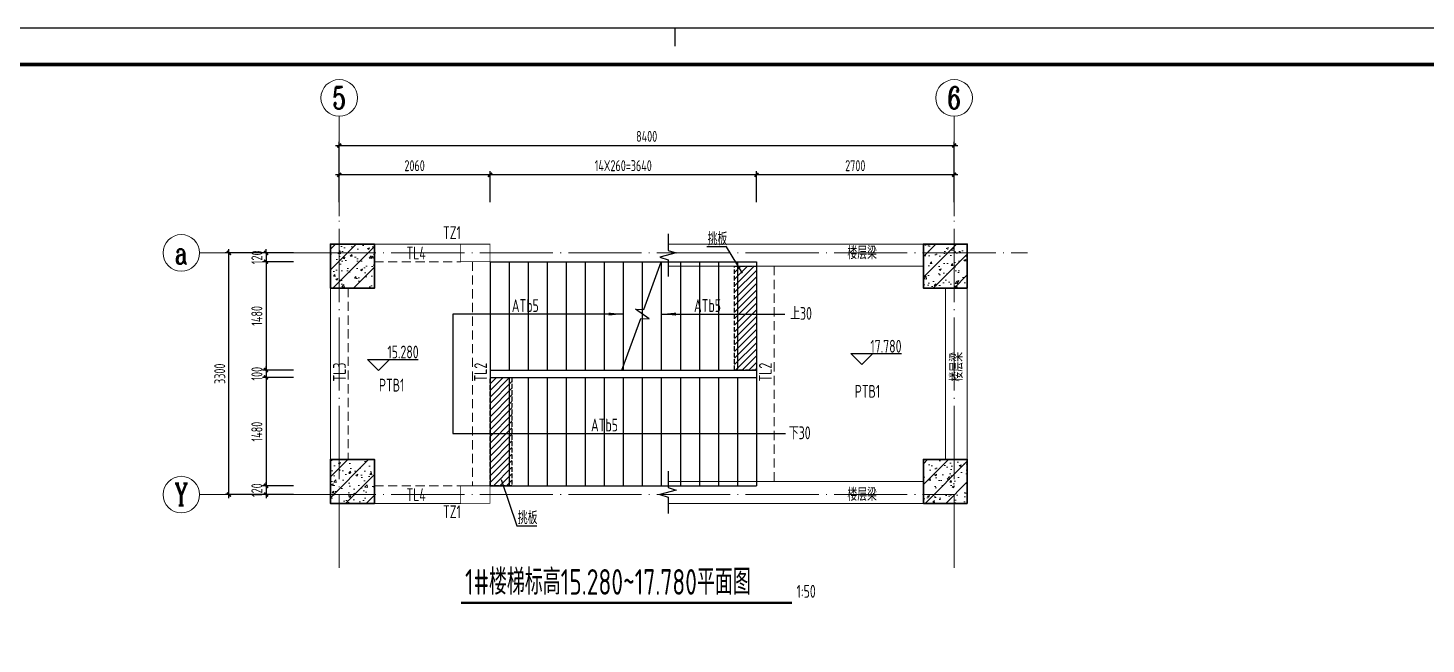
# Model space of a CAD drawing. Extents: x 56246 to 893198, y -950445 to -423535.
# Drawn here: x 210853 to 229952, y -468566 to -460155 of the extents above; entities that cross this region are included whole.
import ezdxf
from ezdxf.enums import TextEntityAlignment as Align

# ---------------------------------------------------------------- set-up
doc = ezdxf.new("R2010")
doc.units = 0
doc.header["$LTSCALE"] = 500
for name, pattern in [('CONTINOUS', [0]), ('DASH', [0.35, 0.25, -0.1]), ('DOTE', [2.42, 2, -0.2, 0.02, -0.2]), ('HIDDEN', [0.375, 0.25, -0.125])]:
    doc.linetypes.add(name, pattern=pattern)
for name, color, linetype, lineweight in [('0S-板-上层柱线', 6, 'Continuous', 18), ('0S-柱-线', 50, 'Continuous', 30), ('0S-梁-不可见', 4, 'HIDDEN', 18), ('0S-梁-线', 5, 'Continuous', 18), ('0S-楼梯-文字', 4, 'Continuous', 20), ('0S-轴线', 1, 'DOTE', 13), ('0S-轴线尺寸', 6, 'CONTINOUS', 18), ('0S-轴线编号', 6, 'CONTINOUS', 18), ('上层柱线', 6, 'Continuous', 18)]:
    doc.layers.add(name, color=color, linetype=linetype, lineweight=lineweight)
for name, color, linetype in [('PUB_DIM', 3, 'Continuous'), ('STAIR', 4, 'Continuous'), ('T-TK', 157, 'Continuous'), ('TEXT_LT', 90, 'Continuous'), ('THIN', 7, 'Continuous'), ('照明平面标注层', 111, 'Continuous')]:
    doc.layers.add(name, color=color, linetype=linetype)
doc.styles.add('TSSD_Axis', font='complex.shx', dxfattribs={"width": 0.7, "bigfont": 'hztxt.shx'})
doc.styles.add('TSSD_DIMENSION', font='tssdeng.shx', dxfattribs={"width": 0.7, "bigfont": 'Hztxt.shx'})
doc.styles.add('TSSD_Rein', font='Tssdeng.shx', dxfattribs={"width": 0.7, "bigfont": 'hztxt.shx'})
doc.dimstyles.new('TSSD_50_50', dxfattribs={"dimtxt": 150, "dimasz": 50, "dimexe": 50, "dimexo": 125, "dimgap": 50, "dimtad": 1, "dimdec": 0, "dimzin": 0, "dimdsep": 46, "dimtxsty": 'TSSD_DIMENSION', "dimblk": 'ARCHTICK', "dimblk1": 'ARCHTICK', "dimblk2": 'ARCHTICK', "dimcen": 0, "dimdle": 50, "dimclrt": 7, "dimadec": 0, "dimazin": 0, "dimtfac": 1, "dimtdec": 0, "dimtix": 1, "dimtmove": 2, "dimatfit": 3, "dimfxl": 1, "dimtolj": 1, "dimtzin": 0, "dimarcsym": 0})
pattern_1 = [(45, (-153735.58, -20701.86), (-141.421356, 141.421356), []), (50, (-153735.58, -20701.86), (286.90407, -25.10085), [30, -330]), (355, (-153735.58, -20701.86), (-55.50053, 300.87685), [24, -264]), (100.4514, (-153711.67, -20703.95), (231.40375, 275.77582), [25.49608, -280.45684]), (46.1842, (-153735.58, -20621.86), (426.89642, -66.2076), [45, -495]), (96.6356, (-153700, -20627.4), (373.86508, 389.64715), [38.2441, -420.6852]), (351.1842, (-153735.6, -20621.86), (373.86478, 389.64744), [36, -396]), (21, (-153695.58, -20641.86), (238.76282, -161.04756), [30, -330]), (326, (-153695.58, -20641.86), (97.32613, 290.06002), [24, -264]), (71.4514, (-153675.68, -20655.28), (336.08905, 129.0122), [25.49608, -280.45684]), (37.5, (-153735.58, -20701.86), (4.863942, 133.157542), [2, -260.8, 2, -268, 2, -265]), (7.5, (-153735.58, -20701.86), (105.227815, 157.764685), [2, -152.8, 2, -254.8, 2, -101]), (327.5, (-153824.78, -20701.86), (213.528974, -9.021949), [2, -100, 2, -312, 2, -414]), (317.5, (-153864.78, -20701.86), (233.27447, 40.04199), [2, -130, 2, -207.2, 2, -294])]

# ---------------------------------------------------------------- blocks, each defined once
blk = doc.blocks.new('A0-DWF')
at = {"layer": 'T-TK'}
for p, q in [((0, 0), (118900, 0)), ((59450, 0), (59450, -500))]:
    blk.add_line(p, q, dxfattribs=at)
at = {"layer": 'T-TK', "const_width": 100}
blk.add_lwpolyline([(2500, -83100), (117900, -83100), (117900, -1000), (2500, -1000)], close=True, dxfattribs=at)
blk = doc.blocks.new('ts_axno')
at = {"color": 0, "linetype": 'ByBlock', "lineweight": -2}
blk.add_circle((0, 0), 0.5, dxfattribs=at)
at = {"color": 0, "linetype": 'ByBlock', "lineweight": -2, "style": 'TSSD_Axis', "width": 0.7}
blk.add_attdef('A', text='', height=0.6, dxfattribs=at).set_placement((0, 0), align=Align.MIDDLE_CENTER)
blk = doc.blocks.new('_ArchTick')
at = {"color": 0, "linetype": 'ByBlock', "const_width": 0.5}
blk.add_lwpolyline([(-0.53, -0.53), (0.53, 0.53)], dxfattribs=at)
blk = doc.blocks.new('*D175')
at = {"layer": '0S-轴线尺寸', "color": 0, "lineweight": -2, "transparency": 16777216}
for p, q in [((215055, -461760), (223555, -461760)), ((215105, -462535), (215105, -461710)), ((223505, -462535), (223505, -461710))]:
    blk.add_line(p, q, dxfattribs=at)
at = {"layer": 'Defpoints', "color": 0, "transparency": 16777216}
for p in [(223505, -461760), (215105, -462660), (223505, -462660)]:
    blk.add_point(p, dxfattribs=at)
at = {"layer": '0S-轴线尺寸', "color": 0, "lineweight": -2, "transparency": 16777216, "xscale": 50, "yscale": 50, "zscale": 50, "rotation": 180}
blk.add_blockref('_ArchTick', (215105, -461760), dxfattribs=at)
at = {"layer": '0S-轴线尺寸', "color": 0, "lineweight": -2, "transparency": 16777216, "xscale": 50, "yscale": 50, "zscale": 50}
blk.add_blockref('_ArchTick', (223505, -461760), dxfattribs=at)
at = {"layer": '0S-轴线尺寸', "color": 7, "transparency": 16777216, "insert": (219305, -461635), "char_height": 150, "attachment_point": 5, "style": 'TSSD_DIMENSION'}
blk.add_mtext('\\A1;8400', dxfattribs=at)
blk = doc.blocks.new('*D176')
at = {"layer": '0S-轴线尺寸', "color": 0, "lineweight": -2, "transparency": 16777216}
for p, q in [((214480, -463226), (213548, -463226)), ((213598, -466576), (213598, -463176)), ((214480, -466526), (213548, -466526))]:
    blk.add_line(p, q, dxfattribs=at)
at = {"layer": 'Defpoints', "color": 0, "transparency": 16777216}
for p in [(213598, -463226), (214605, -463226), (214605, -466526)]:
    blk.add_point(p, dxfattribs=at)
at = {"layer": '0S-轴线尺寸', "color": 0, "lineweight": -2, "transparency": 16777216, "xscale": 50, "yscale": 50, "zscale": 50}
for p, rotation in [((213598, -463226), 90), ((213598, -466526), 270)]:
    blk.add_blockref('_ArchTick', p, dxfattribs=dict(at, rotation=rotation))
at = {"layer": '0S-轴线尺寸', "color": 7, "transparency": 16777216, "insert": (213473, -464876), "char_height": 150, "attachment_point": 5, "rotation": 90, "style": 'TSSD_DIMENSION'}
blk.add_mtext('\\A1;3300', dxfattribs=at)
blk = doc.blocks.new('*D177')
at = {"layer": '0S-轴线尺寸', "color": 0, "lineweight": -2, "transparency": 16777216}
for p, q in [((214480, -464926), (214055, -464926)), ((214105, -464876), (214105, -466456)), ((214480, -466406), (214055, -466406))]:
    blk.add_line(p, q, dxfattribs=at)
at = {"layer": 'Defpoints', "color": 0, "transparency": 16777216}
for p in [(214605, -464926), (214105, -466406), (214605, -466406)]:
    blk.add_point(p, dxfattribs=at)
at = {"layer": '0S-轴线尺寸', "color": 0, "lineweight": -2, "transparency": 16777216, "xscale": 50, "yscale": 50, "zscale": 50}
for p, rotation in [((214105, -464926), 90), ((214105, -466406), 270)]:
    blk.add_blockref('_ArchTick', p, dxfattribs=dict(at, rotation=rotation))
at = {"layer": '0S-轴线尺寸', "color": 7, "transparency": 16777216, "insert": (213980, -465666), "char_height": 150, "attachment_point": 5, "rotation": 90, "style": 'TSSD_DIMENSION'}
blk.add_mtext('\\A1;1480', dxfattribs=at)
blk = doc.blocks.new('*D178')
at = {"layer": '0S-轴线尺寸', "color": 0, "lineweight": -2, "transparency": 16777216}
for p, q in [((214105, -466406), (214105, -466356)), ((214480, -466406), (214055, -466406)), ((214480, -466526), (214055, -466526)), ((214105, -466406), (214105, -466526)), ((214105, -466526), (214105, -466576))]:
    blk.add_line(p, q, dxfattribs=at)
at = {"layer": 'Defpoints', "color": 0, "transparency": 16777216}
for p in [(214105, -466526), (214605, -466406), (214605, -466526)]:
    blk.add_point(p, dxfattribs=at)
at = {"layer": '0S-轴线尺寸', "color": 0, "lineweight": -2, "transparency": 16777216, "xscale": 50, "yscale": 50, "zscale": 50}
for p, rotation in [((214105, -466406), 270), ((214105, -466526), 90)]:
    blk.add_blockref('_ArchTick', p, dxfattribs=dict(at, rotation=rotation))
at = {"layer": '0S-轴线尺寸', "color": 7, "transparency": 16777216, "insert": (213980, -466466), "char_height": 150, "attachment_point": 5, "rotation": 90, "style": 'TSSD_DIMENSION'}
blk.add_mtext('\\A1;120', dxfattribs=at)
blk = doc.blocks.new('*D179')
at = {"layer": '0S-轴线尺寸', "color": 0, "lineweight": -2, "transparency": 16777216}
for p, q in [((214480, -463226), (214055, -463226)), ((214105, -463226), (214105, -463176)), ((214105, -463226), (214105, -463346)), ((214480, -463346), (214055, -463346)), ((214105, -463346), (214105, -463396))]:
    blk.add_line(p, q, dxfattribs=at)
at = {"layer": 'Defpoints', "color": 0, "transparency": 16777216}
for p in [(214605, -463226), (214105, -463346), (214605, -463346)]:
    blk.add_point(p, dxfattribs=at)
at = {"layer": '0S-轴线尺寸', "color": 0, "lineweight": -2, "transparency": 16777216, "xscale": 50, "yscale": 50, "zscale": 50}
for p, rotation in [((214105, -463226), 270), ((214105, -463346), 90)]:
    blk.add_blockref('_ArchTick', p, dxfattribs=dict(at, rotation=rotation))
at = {"layer": '0S-轴线尺寸', "color": 7, "transparency": 16777216, "insert": (213980, -463286), "char_height": 150, "attachment_point": 5, "rotation": 90, "style": 'TSSD_DIMENSION'}
blk.add_mtext('\\A1;120', dxfattribs=at)
blk = doc.blocks.new('*D180')
at = {"layer": '0S-轴线尺寸', "color": 0, "lineweight": -2, "transparency": 16777216}
for p, q in [((214480, -464826), (214055, -464826)), ((214105, -464826), (214105, -464776)), ((214105, -464826), (214105, -464926)), ((214480, -464926), (214055, -464926)), ((214105, -464926), (214105, -464976))]:
    blk.add_line(p, q, dxfattribs=at)
at = {"layer": 'Defpoints', "color": 0, "transparency": 16777216}
for p in [(214605, -464826), (214105, -464926), (214605, -464926)]:
    blk.add_point(p, dxfattribs=at)
at = {"layer": '0S-轴线尺寸', "color": 0, "lineweight": -2, "transparency": 16777216, "xscale": 50, "yscale": 50, "zscale": 50}
for p, rotation in [((214105, -464826), 270), ((214105, -464926), 90)]:
    blk.add_blockref('_ArchTick', p, dxfattribs=dict(at, rotation=rotation))
at = {"layer": '0S-轴线尺寸', "color": 7, "transparency": 16777216, "insert": (213980, -464876), "char_height": 150, "attachment_point": 5, "rotation": 90, "style": 'TSSD_DIMENSION'}
blk.add_mtext('\\A1;100', dxfattribs=at)
blk = doc.blocks.new('*D181')
at = {"layer": '0S-轴线尺寸', "color": 0, "lineweight": -2, "transparency": 16777216}
for p, q in [((214105, -463296), (214105, -464876)), ((214480, -463346), (214055, -463346)), ((214480, -464826), (214055, -464826))]:
    blk.add_line(p, q, dxfattribs=at)
at = {"layer": 'Defpoints', "color": 0, "transparency": 16777216}
for p in [(214605, -463346), (214105, -464826), (214605, -464826)]:
    blk.add_point(p, dxfattribs=at)
at = {"layer": '0S-轴线尺寸', "color": 0, "lineweight": -2, "transparency": 16777216, "xscale": 50, "yscale": 50, "zscale": 50}
for p, rotation in [((214105, -463346), 90), ((214105, -464826), 270)]:
    blk.add_blockref('_ArchTick', p, dxfattribs=dict(at, rotation=rotation))
at = {"layer": '0S-轴线尺寸', "color": 7, "transparency": 16777216, "insert": (213980, -464086), "char_height": 150, "attachment_point": 5, "rotation": 90, "style": 'TSSD_DIMENSION'}
blk.add_mtext('\\A1;1480', dxfattribs=at)
blk = doc.blocks.new('_ARROW')
blk.add_solid([(0, 0), (-1, 0.1), (-1, -0.1)])
blk = doc.blocks.new('*D183')
at = {"layer": '0S-轴线尺寸', "color": 0, "lineweight": -2, "transparency": 16777216}
for p, q in [((220855, -462160), (217115, -462160)), ((217165, -462535), (217165, -462110)), ((220805, -462535), (220805, -462110))]:
    blk.add_line(p, q, dxfattribs=at)
at = {"layer": 'Defpoints', "color": 0, "transparency": 16777216}
for p in [(217165, -462160), (217165, -462660), (220805, -462660)]:
    blk.add_point(p, dxfattribs=at)
at = {"layer": '0S-轴线尺寸', "color": 0, "lineweight": -2, "transparency": 16777216, "xscale": 50, "yscale": 50, "zscale": 50, "rotation": 180}
blk.add_blockref('_ArchTick', (217165, -462160), dxfattribs=at)
at = {"layer": '0S-轴线尺寸', "color": 0, "lineweight": -2, "transparency": 16777216, "xscale": 50, "yscale": 50, "zscale": 50}
blk.add_blockref('_ArchTick', (220805, -462160), dxfattribs=at)
at = {"layer": '0S-轴线尺寸', "color": 7, "transparency": 16777216, "insert": (218985, -462035), "char_height": 150, "attachment_point": 5, "style": 'TSSD_DIMENSION'}
blk.add_mtext('\\A1;14X260=3640', dxfattribs=at)
blk = doc.blocks.new('*D184')
at = {"layer": '0S-轴线尺寸', "color": 0, "lineweight": -2, "transparency": 16777216}
for p, q in [((217215, -462160), (215055, -462160)), ((215105, -462535), (215105, -462110)), ((217165, -462535), (217165, -462110))]:
    blk.add_line(p, q, dxfattribs=at)
at = {"layer": 'Defpoints', "color": 0, "transparency": 16777216}
for p in [(215105, -462160), (215105, -462660), (217165, -462660)]:
    blk.add_point(p, dxfattribs=at)
at = {"layer": '0S-轴线尺寸', "color": 0, "lineweight": -2, "transparency": 16777216, "xscale": 50, "yscale": 50, "zscale": 50, "rotation": 180}
blk.add_blockref('_ArchTick', (215105, -462160), dxfattribs=at)
at = {"layer": '0S-轴线尺寸', "color": 0, "lineweight": -2, "transparency": 16777216, "xscale": 50, "yscale": 50, "zscale": 50}
blk.add_blockref('_ArchTick', (217165, -462160), dxfattribs=at)
at = {"layer": '0S-轴线尺寸', "color": 7, "transparency": 16777216, "insert": (216135, -462035), "char_height": 150, "attachment_point": 5, "style": 'TSSD_DIMENSION'}
blk.add_mtext('\\A1;2060', dxfattribs=at)
blk = doc.blocks.new('*D182')
at = {"layer": '0S-轴线尺寸', "color": 0, "lineweight": -2, "transparency": 16777216}
for p, q in [((223555, -462160), (220755, -462160)), ((220805, -462535), (220805, -462110)), ((223505, -462535), (223505, -462110))]:
    blk.add_line(p, q, dxfattribs=at)
at = {"layer": 'Defpoints', "color": 0, "transparency": 16777216}
for p in [(220805, -462160), (220805, -462660), (223505, -462660)]:
    blk.add_point(p, dxfattribs=at)
at = {"layer": '0S-轴线尺寸', "color": 0, "lineweight": -2, "transparency": 16777216, "xscale": 50, "yscale": 50, "zscale": 50, "rotation": 180}
blk.add_blockref('_ArchTick', (220805, -462160), dxfattribs=at)
at = {"layer": '0S-轴线尺寸', "color": 0, "lineweight": -2, "transparency": 16777216, "xscale": 50, "yscale": 50, "zscale": 50}
blk.add_blockref('_ArchTick', (223505, -462160), dxfattribs=at)
at = {"layer": '0S-轴线尺寸', "color": 7, "transparency": 16777216, "insert": (222155, -462035), "char_height": 150, "attachment_point": 5, "style": 'TSSD_DIMENSION'}
blk.add_mtext('\\A1;2700', dxfattribs=at)

msp = doc.modelspace()

# ---------------------------------------------------------------- hatches: boundary and pattern name
h = msp.add_hatch()
h.set_pattern_fill('ANSI31', color=256, scale=20)
h.set_pattern_definition([(45, (266587.66, -264927.484), (-44.90128, 44.90128), [])])
h.paths.add_polyline_path([(220505.3259, -464826.3148), (220505.3259, -463406.3148), (220805.3259, -463406.3148), (220805.3259, -464826.3148)])
h = msp.add_hatch()
h.set_pattern_fill('ANSI31', color=256, scale=20)
h.set_pattern_definition([(45, (263247.66, -266447.484), (-44.90128, 44.90128), [])])
h.paths.add_polyline_path([(217165.3259, -466406.3148), (217165.3259, -464926.3148), (217465.3259, -464926.3148), (217465.3259, -466406.3148)])
at = {"layer": '上层柱线'}
h = msp.add_hatch(dxfattribs=at)
h.set_pattern_fill('钢筋混凝土', color=256, scale=40, pattern_type=2)
h.set_pattern_definition(pattern_1)
h.paths.add_polyline_path([(215585.3259, -463706.3148), (215585.3259, -463106.3148), (214985.3259, -463106.3148), (214985.3259, -463706.3148)])
h = msp.add_hatch(dxfattribs=at)
h.set_pattern_fill('钢筋混凝土', color=256, scale=40, pattern_type=2)
h.set_pattern_definition(pattern_1)
h.paths.add_polyline_path([(223685.3259, -463706.3148), (223685.3259, -463106.3148), (223085.3259, -463106.3148), (223085.3259, -463706.3148)])
h = msp.add_hatch(dxfattribs=at)
h.set_pattern_fill('钢筋混凝土', color=256, scale=40, pattern_type=2)
h.set_pattern_definition(pattern_1)
h.paths.add_polyline_path([(215585.3259, -466646.3148), (215585.3259, -466046.3148), (214985.3259, -466046.3148), (214985.3259, -466646.3148)])
h = msp.add_hatch(dxfattribs=at)
h.set_pattern_fill('钢筋混凝土', color=256, scale=40, pattern_type=2)
h.set_pattern_definition(pattern_1)
h.paths.add_polyline_path([(223685.3259, -466646.3148), (223685.3259, -466046.3148), (223085.3259, -466046.3148), (223085.3259, -466646.3148)])

# ---------------------------------------------------------------- linework, layer by layer
at = {"linetype": 'DASH', "ltscale": 0.5}
for points in [[(220505.3259, -464826.3148), (220505.3259, -463406.3148), (220805.3259, -463406.3148), (220805.3259, -464826.3148)], [(217165.3259, -466406.3148), (217165.3259, -464926.3148), (217465.3259, -464926.3148), (217465.3259, -466406.3148)]]:
    msp.add_lwpolyline(points, close=True, dxfattribs=at)
at = {"layer": '0S-板-上层柱线', "const_width": 10}
for points in [[(216765.3259, -463346.3148), (216765.3259, -463106.3148), (217165.3259, -463106.3148), (217165.3259, -463346.3148)], [(216765.3259, -466646.3148), (216765.3259, -466406.3148), (217165.3259, -466406.3148), (217165.3259, -466646.3148)]]:
    msp.add_lwpolyline(points, close=True, dxfattribs=at)
at = {"layer": '0S-柱-线'}
for points in [[(215585.3259, -463706.3148), (215585.3259, -463106.3148), (214985.3259, -463106.3148), (214985.3259, -463706.3148)], [(223685.3259, -463706.3148), (223685.3259, -463106.3148), (223085.3259, -463106.3148), (223085.3259, -463706.3148)], [(215585.3259, -466646.3148), (215585.3259, -466046.3148), (214985.3259, -466046.3148), (214985.3259, -466646.3148)], [(223685.3259, -466646.3148), (223685.3259, -466046.3148), (223085.3259, -466046.3148), (223085.3259, -466646.3148)]]:
    msp.add_lwpolyline(points, close=True, dxfattribs=at)
at = {"layer": '0S-梁-不可见'}
for p, q in [((215585.3259, -463346.3148), (216765.3259, -463346.3148)), ((216925.3259, -463346.3148), (216925.3259, -466406.3148)), ((221045.3259, -463406.3148), (221045.3259, -466346.3148)), ((215225.3259, -463706.3148), (215225.3259, -466046.3148)), ((215585.3259, -466406.3148), (216765.3259, -466406.3148))]:
    msp.add_line(p, q, dxfattribs=at)
at = {"layer": '0S-梁-线'}
for p, q in [((215585.3259, -463106.3148), (216765.3259, -463106.3148)), ((219597.1013, -463106.3148), (223085.3259, -463106.3148)), ((217165.3259, -463406.3148), (217165.3259, -466406.3148)), ((219597.1013, -463406.3148), (223085.3259, -463406.3148)), ((220805.3259, -463406.3148), (220805.3259, -466346.3148)), ((214985.3259, -463706.3148), (214985.3259, -466046.3148)), ((223385.3259, -466046.3148), (223385.3259, -463706.3148)), ((223685.3259, -466046.3148), (223685.3259, -463706.3148)), ((219597.1013, -466346.3148), (223085.3259, -466346.3148)), ((215585.3259, -466646.3148), (216765.3259, -466646.3148)), ((219597.1013, -466646.3148), (223085.3259, -466646.3148))]:
    msp.add_line(p, q, dxfattribs=at)
at = {"layer": '0S-楼梯-文字', "const_width": 35}
msp.add_lwpolyline([(216769.3149, -468004.0633), (221291.3464, -468004.0633)], dxfattribs=at)
at = {"layer": '0S-轴线'}
for p, q in [((215105.3259, -467526.3148), (215105.3259, -462726.3148)), ((223505.3259, -467526.3148), (223505.3259, -462726.3148)), ((214605.3259, -463226.3148), (224505.3259, -463226.3148)), ((214605.3259, -466526.3148), (223505.3259, -466526.3148))]:
    msp.add_line(p, q, dxfattribs=at)
at = {"layer": '0S-轴线编号'}
for p, q in [((215105.3259, -462726.3148), (215105.3259, -461359.5276)), ((223505.3259, -462726.3148), (223505.3259, -461359.5276)), ((214605.3259, -463226.3148), (213197.7157, -463226.3148)), ((214605.3259, -466526.3148), (213197.7157, -466526.3148))]:
    msp.add_line(p, q, dxfattribs=at)
at = {"layer": 'PUB_DIM'}
for p, q in [((222244.4333, -464748.188), (222094.4333, -464598.188)), ((222094.4333, -464598.188), (222394.4333, -464598.188)), ((222394.4333, -464598.188), (222244.4333, -464748.188)), ((222244.4333, -464598.188), (222784.4333, -464598.188)), ((215642.9439, -464829.5614), (215492.9439, -464679.5614)), ((215492.9439, -464679.5614), (215792.9439, -464679.5614)), ((215792.9439, -464679.5614), (215642.9439, -464829.5614)), ((215642.9439, -464679.5614), (216182.9439, -464679.5614))]:
    msp.add_line(p, q, dxfattribs=at)
for points in [[(218985.3259, -464061.3148), (216655.6837, -464061.3148), (216655.6837, -465691.3148), (221202.6693, -465691.3148)], [(219505.3259, -464061.3148), (221191.8984, -464061.3148)]]:
    msp.add_lwpolyline(points, dxfattribs=at)
at = {"layer": 'STAIR'}
for p, q in [((217165.3259, -463346.3148), (217165.3259, -464826.3148)), ((217165.3259, -463346.3148), (220805.3259, -463346.3148)), ((217425.3259, -463346.3148), (217425.3259, -464826.3148)), ((217685.3259, -463346.3148), (217685.3259, -464826.3148)), ((217945.3259, -463346.3148), (217945.3259, -464826.3148)), ((218205.3259, -463346.3148), (218205.3259, -464826.3148)), ((218465.3259, -463346.3148), (218465.3259, -464826.3148)), ((218725.3259, -463346.3148), (218725.3259, -464826.3148)), ((218985.3259, -463346.3148), (218985.3259, -464826.3148)), ((219245.3259, -463346.3148), (219245.3259, -464826.3148)), ((219267.5392, -464000.2282), (219505.3259, -463346.3148)), ((219505.3259, -463346.3148), (219505.3259, -464826.3148)), ((219765.3259, -463346.3148), (219765.3259, -464826.3148)), ((220025.3259, -463346.3148), (220025.3259, -464826.3148)), ((220285.3259, -463346.3148), (220285.3259, -464826.3148)), ((220545.3259, -463346.3148), (220545.3259, -464826.3148)), ((220805.3259, -463346.3148), (220805.3259, -464826.3148)), ((219338.4509, -464127.1004), (219152.2009, -463995.5293)), ((219152.2009, -463995.5293), (219267.5392, -464000.2282)), ((218967.1441, -464826.3148), (219223.1126, -464122.4014)), ((219223.1126, -464122.4014), (219338.4509, -464127.1004)), ((217165.3259, -464826.3148), (220805.3259, -464826.3148)), ((217165.3259, -464826.3148), (217165.3259, -464926.3148)), ((220805.3259, -464826.3148), (220805.3259, -464926.3148)), ((217165.3259, -464926.3148), (220805.3259, -464926.3148)), ((217165.3259, -464926.3148), (217165.3259, -466406.3148)), ((217425.3259, -464926.3148), (217425.3259, -466406.3148)), ((217685.3259, -464926.3148), (217685.3259, -466406.3148)), ((217945.3259, -464926.3148), (217945.3259, -466406.3148)), ((218205.3259, -464926.3148), (218205.3259, -466406.3148)), ((218465.3259, -464926.3148), (218465.3259, -466406.3148)), ((218725.3259, -464926.3148), (218725.3259, -466406.3148)), ((218985.3259, -464926.3148), (218985.3259, -466406.3148)), ((219245.3259, -464926.3148), (219245.3259, -466406.3148)), ((219505.3259, -464926.3148), (219505.3259, -466406.3148)), ((219765.3259, -464926.3148), (219765.3259, -466406.3148)), ((220025.3259, -464926.3148), (220025.3259, -466406.3148)), ((220285.3259, -464926.3148), (220285.3259, -466406.3148)), ((220545.3259, -464926.3148), (220545.3259, -466406.3148)), ((220805.3259, -464926.3148), (220805.3259, -466406.3148)), ((217165.3259, -466406.3148), (220805.3259, -466406.3148))]:
    msp.add_line(p, q, dxfattribs=at)
at = {"layer": 'TEXT_LT'}
for points in [[(220614.195, -463501.5268), (220397.6106, -463144.8526), (220125.6573, -463144.8526)], [(217316.4569, -466318.5889), (217533.0412, -466953.4983), (217804.9945, -466953.4983)]]:
    msp.add_lwpolyline(points, dxfattribs=at)
at = {"layer": 'THIN'}
for points in [[(219597.1013, -462966.3148), (219597.1013, -463191.3148), (219707.1013, -463226.3148), (219487.1013, -463286.3148), (219597.1013, -463321.3148), (219597.1013, -463546.3148)], [(219597.1013, -466206.3148), (219597.1013, -466431.3148), (219707.1013, -466466.3148), (219487.1013, -466526.3148), (219597.1013, -466561.3148), (219597.1013, -466786.3148)]]:
    msp.add_lwpolyline(points, dxfattribs=at)
at = {"layer": '上层柱线'}
for points in [[(215585.3259, -463706.3148), (215585.3259, -463106.3148), (214985.3259, -463106.3148), (214985.3259, -463706.3148)], [(223685.3259, -463706.3148), (223685.3259, -463106.3148), (223085.3259, -463106.3148), (223085.3259, -463706.3148)], [(215585.3259, -466646.3148), (215585.3259, -466046.3148), (214985.3259, -466046.3148), (214985.3259, -466646.3148)], [(223685.3259, -466646.3148), (223685.3259, -466046.3148), (223085.3259, -466046.3148), (223085.3259, -466646.3148)]]:
    msp.add_lwpolyline(points, close=True, dxfattribs=at)

# ---------------------------------------------------------------- block references
at = {"layer": '0S-轴线编号'}
ref = msp.add_blockref('ts_axno', (215105.3254, -461109.5276), dxfattribs=dict(at, xscale=-500, yscale=500, zscale=500, rotation=180))
ref.add_attrib('5', '5', dxfattribs={"height": 300, "style": 'TSSD_Axis', "width": 0.7}).set_placement((215105.3254, -461109.5276), align=Align.MIDDLE_CENTER)
ref = msp.add_blockref('ts_axno', (223505.3259, -461109.5276), dxfattribs=dict(at, xscale=-500, yscale=500, zscale=500, rotation=180))
ref.add_attrib('6', '6', dxfattribs={"height": 300, "style": 'TSSD_Axis', "width": 0.7}).set_placement((223505.3259, -461109.5276), align=Align.MIDDLE_CENTER)
ref = msp.add_blockref('ts_axno', (212947.7157, -463226.3148), dxfattribs=dict(at, xscale=500, yscale=500, zscale=500))
ref.add_attrib('Y', 'a', dxfattribs={"height": 300, "style": 'TSSD_Axis', "width": 0.7}).set_placement((212947.7157, -463226.3148), align=Align.MIDDLE_CENTER)
ref = msp.add_blockref('ts_axno', (212947.7157, -466526.3148), dxfattribs=dict(at, xscale=500, yscale=500, zscale=500))
ref.add_attrib('Y', 'Y', dxfattribs={"height": 300, "style": 'TSSD_Axis', "width": 0.7}).set_placement((212947.7157, -466526.3148), align=Align.MIDDLE_CENTER)
at = {"layer": 'PUB_DIM', "xscale": 200, "yscale": 200, "zscale": 200}
msp.add_blockref('_ARROW', (218985.3259, -464061.3148), dxfattribs=at)
at = {"layer": 'PUB_DIM', "xscale": 200, "yscale": 200, "zscale": 200, "rotation": 180}
msp.add_blockref('_ARROW', (219505.3259, -464061.3148), dxfattribs=at)
at = {"layer": '照明平面标注层', "xscale": 0.5, "yscale": 0.5, "zscale": 0.5}
msp.add_blockref('A0-DWF', (189963.4361, -460154.8059), dxfattribs=at)

# ---------------------------------------------------------------- texts
at = {"layer": '0S-楼梯-文字', "width": 0.7}
for s, height, style, p in [('TZ1', 175, 'TSSD_Rein', (216523.3881, -463036.9614)), ('TL4', 175, 'TSSD_Rein', (216023.8955, -463314.636)), ('楼层梁', 175, 'TSSD_Rein', (222046.7874, -463311.7806)), ('上30', 175, 'TSSD_Rein', (221265.6245, -464139.6169)), ('PTB1', 175, 'TSSD_Rein', (215648.0708, -465118.9244)), ('PTB1', 175, 'TSSD_Rein', (222148.0611, -465203.7928)), ('下30', 175, 'TSSD_Rein', (221247.4949, -465769.9505)), ('TL4', 175, 'TSSD_Rein', (216023.8955, -466614.636)), ('楼层梁', 175, 'TSSD_Rein', (222046.7874, -466611.7806)), ('TZ1', 175, 'TSSD_Rein', (216523.3881, -466846.9868)), ('1#楼梯标高15.280~17.780平面图', 350, 'TSSD_DIMENSION', (216823.7581, -467893.3349)), ('1:50', 175, 'TSSD_Rein', (221352.9996, -467934.0633))]:
    msp.add_text(s, height=height, dxfattribs=dict(at, style=style)).set_placement(p)
at = {"layer": '0S-楼梯-文字', "style": 'TSSD_Rein', "width": 0.7}
for s, p in [('17.780', (222574.0583, -464500.3302)), ('15.280', (215977.0463, -464578.7091))]:
    msp.add_text(s, height=175, dxfattribs=at).set_placement(p, align=Align.MIDDLE)
for s, p in [('楼层梁', (223623.6235, -464982.0017)), ('TL3', (215195.6917, -464982.0017)), ('TL2', (217123.9398, -464982.0017)), ('TL2', (221013.9398, -464982.0017))]:
    msp.add_text(s, height=175, rotation=90, dxfattribs=at).set_placement(p)
at = {"layer": 'TEXT_LT', "style": 'TSSD_Rein', "width": 0.7}
for rotation, p in [(0.00000003, (220137.4066, -463121.0455, 33.9)), (359.99999997, (217544.387, -466929.6911, 33.9))]:
    msp.add_text('挑板', height=175, rotation=rotation, dxfattribs=at).set_placement(p)
for p in [(217462.9378, -464032.7414), (219951.9044, -464032.7414), (218544.687, -465663.9121)]:
    msp.add_text('ATb5', height=175, dxfattribs=at).set_placement(p)

# ---------------------------------------------------------------- dimensions: what is measured, and where the dimension line sits
at = {"layer": '0S-轴线尺寸'}
for base, p1, p2, angle, picture, middle in [((223505.3259, -461759.5276), (215105.3259, -462659.5276), (223505.3259, -462659.5276), 180, '*D175', (219305.3259, -461634.5276)), ((213597.7157, -463226.3148), (214605.3259, -466526.3148), (214605.3259, -463226.3148), 90, '*D176', (213472.7157, -464876.3148))]:
    dim = msp.add_linear_dim(base=base, p1=p1, p2=p2, angle=angle, dimstyle='TSSD_50_50', dxfattribs=at)
    dim.commit()
    dim.dimension.update_dxf_attribs({"geometry": picture, "text_midpoint": middle})
for p1, p2, picture, middle in [((217165.3259, -462659.5276), (215105.3259, -462659.5276), '*D184', (216135.3259, -462034.5276)), ((223505.3259, -462659.5276), (220805.3259, -462659.5276), '*D182', (222155.3259, -462034.5276)), ((214605.3259, -463226.3148), (214605.3259, -463346.3148), '*D179', (213980.3259, -463286.3148)), ((214605.3259, -463346.3148), (214605.3259, -464826.3148), '*D181', (213980.3259, -464086.3148)), ((214605.3259, -464826.3148), (214605.3259, -464926.3148), '*D180', (213980.3259, -464876.3148)), ((214605.3259, -464926.3148), (214605.3259, -466406.3148), '*D177', (213980.3259, -465666.3148)), ((214605.3259, -466406.3148), (214605.3259, -466526.3148), '*D178', (213980.3259, -466466.3148))]:
    dim = msp.add_aligned_dim(p1=p1, p2=p2, distance=-500, dimstyle='TSSD_50_50', dxfattribs=at)
    dim.commit()
    dim.dimension.update_dxf_attribs({"geometry": picture, "text_midpoint": middle})
dim = msp.add_aligned_dim(p1=(220805.3259, -462659.5276), p2=(217165.3259, -462659.5276), distance=-500, text='14X260=<>', dimstyle='TSSD_50_50', dxfattribs=at)
dim.commit()
dim.dimension.update_dxf_attribs({"geometry": '*D183', "text_midpoint": (218985.3259, -462034.5276)})

doc.saveas('drawing.dxf')
